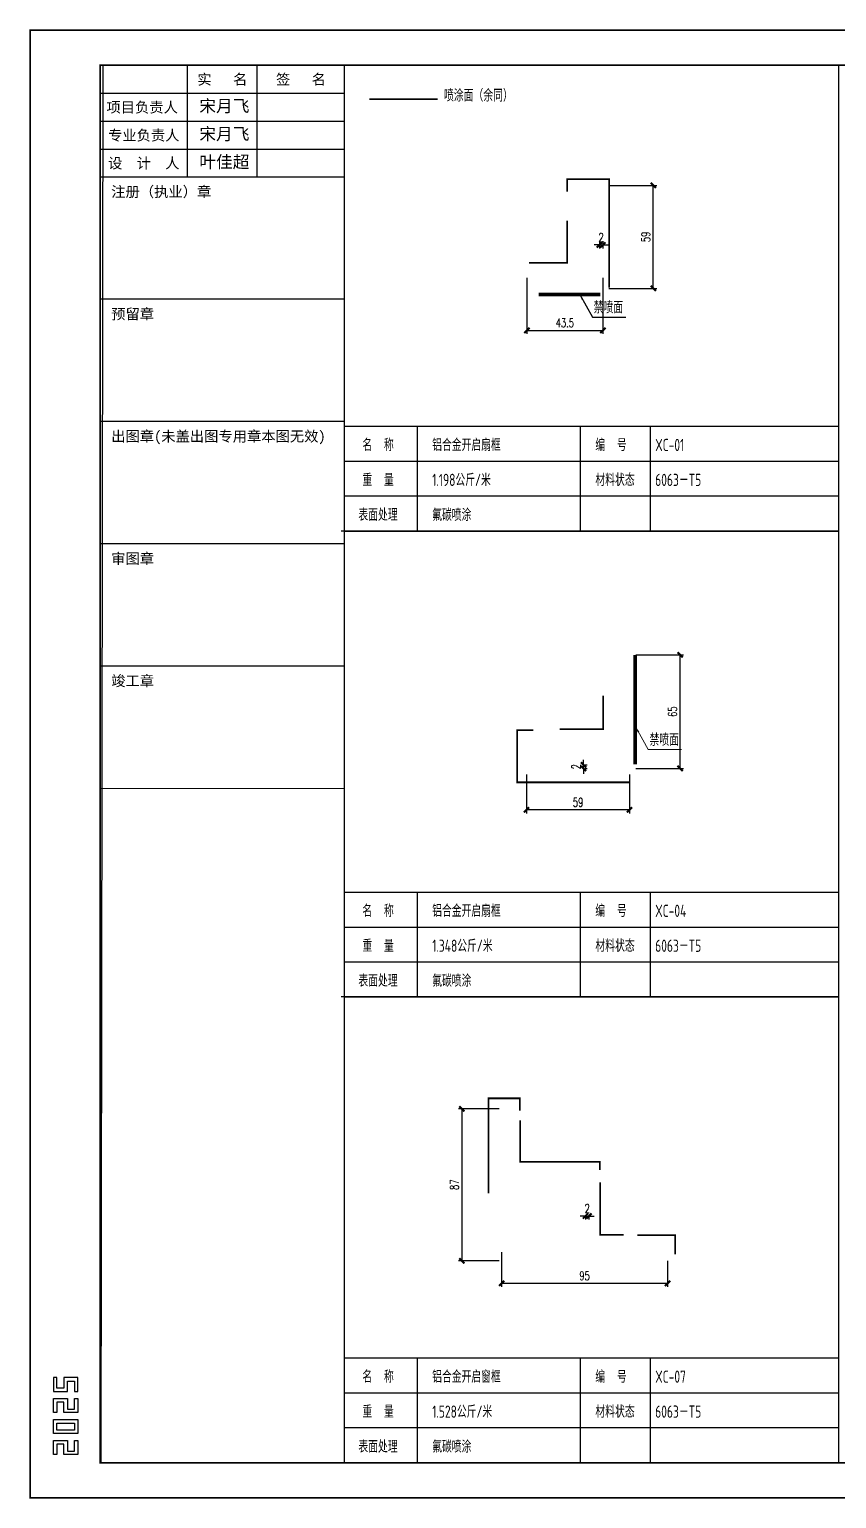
# Model space of a CAD drawing. Extents: x -51737 to 14768, y -80661 to -36245.
# Drawn here: x -51737 to -51275, y -80661 to -79820 of the extents above; entities that cross this region are included whole.
import ezdxf
from ezdxf.enums import TextEntityAlignment as Align

# ---------------------------------------------------------------- set-up
doc = ezdxf.new("R2010")
doc.units = 0
doc.linetypes.add('DASHED2', pattern=[9.525, 6.35, -3.175])
for name, color, linetype in [('0-cxFrame', 155, 'Continuous'), ('0-symbol', 71, 'Continuous'), ('0-text', 7, 'Continuous'), ('0-细实线', 6, 'Continuous'), ('DIM', 173, 'Continuous'), ('qianming', 155, 'Continuous'), ('TEXT', 7, 'Continuous')]:
    doc.layers.add(name, color=color, linetype=linetype)
doc.layers.add('0-cxText', color=131, linetype='Continuous', lineweight=25)
doc.layers.add('0-图框', color=7, linetype='Continuous', lineweight=20)
doc.styles.add('CHINESE', font='ros1.shx', dxfattribs={"width": 0.8, "bigfont": 'hztxt.shx'})
doc.styles.add('cx_biaoti', font='')
doc.styles.add('cx_tuming', font='simhei.ttf')
doc.styles.add('cx_tuqian1', font='')
doc.styles.add('DHTEXT-1', font='ROMANS.shx', dxfattribs={"width": 0.7, "bigfont": 'CHINESE.shx'})
doc.styles.add('图框宋体', font='', dxfattribs={"width": 0.75})
doc.styles.add('样式 1', font='romans.shx', dxfattribs={"width": 0.7, "bigfont": 'chinese.shx'})
doc.styles.add('黑体', font='simhei.ttf', dxfattribs={"height": 12})
doc.styles.get('cx_biaoti').set_extended_font_data('SimSun')
doc.styles.get('cx_tuqian1').set_extended_font_data('SimSun')
doc.styles.get('图框宋体').set_extended_font_data('SimSun')
doc.dimstyles.new('2', dxfattribs={"dimscale": 2, "dimtxt": 2.5, "dimasz": 1.6, "dimexe": 2, "dimexo": 1, "dimgap": 0.9, "dimtad": 1, "dimdec": 0, "dimzin": 12, "dimdsep": 46, "dimtxsty": 'DHTEXT-1', "dimblk": 'ARCHTICK', "dimcen": 2.5, "dimclrd": 256, "dimclre": 256, "dimclrt": 7, "dimadec": 0, "dimazin": 0, "dimtfac": 1, "dimtdec": 0, "dimtix": 1, "dimtmove": 2, "dimatfit": 3, "dimfxl": 0, "dimlwd": 9, "dimarcsym": 0})
doc.dimstyles.new('ZN2', dxfattribs={"dimscale": 2, "dimtxt": 2.5, "dimasz": 1.5, "dimexe": 1, "dimexo": 2, "dimgap": 0.9, "dimtad": 1, "dimdec": 1, "dimdsep": 46, "dimtxsty": 'DHTEXT-1', "dimblk": 'ARCHTICK', "dimcen": 2.5, "dimclrd": 173, "dimclre": 173, "dimclrt": 7, "dimazin": 2, "dimtfac": 1, "dimtdec": 1, "dimtix": 1, "dimtmove": 2, "dimatfit": 3, "dimfxl": 0, "dimtolj": 1, "dimtzin": 0, "dimarcsym": 0})

# ---------------------------------------------------------------- blocks, each defined once
blk = doc.blocks.new('zjcx_lan_xinxi(Dragon)')
for p, q in [((7000, -3200), (0, -3200)), ((7000, -6700), (0, -6700)), ((7000, -10200), (0, -10200)), ((7000, -13700), (0, -13700)), ((7000, -17200), (0, -17200))]:
    blk.add_line(p, q)
at = {"const_width": 25}
blk.add_lwpolyline([(0, -20700), (7000, -20700), (7000, 0), (0, 0)], close=True, dxfattribs=at)
for points in [[(2500, -3200), (2500, 0)], [(4500, -3200), (4500, 0)], [(0, -800), (7000, -800)], [(0, -1600), (7000, -1600)], [(0, -2400), (7000, -2400)]]:
    blk.add_lwpolyline(points)
for points in [[(7000, -3200), (7000, 0)], [(0, -3200), (7000, -3200)], [(0, -20700), (7000, -20700), (7000, -3200)], [(0, -20700), (7000, -20700)]]:
    blk.add_lwpolyline(points, dxfattribs=at)
at = {"style": '图框宋体'}
for s, p in [('实   名', (3500, -400)), ('签   名', (5750, -400)), ('项目负责人', (1204, -1200)), ('专业负责人', (1250, -2000)), ('设  计  人', (1250, -2800))]:
    blk.add_text(s, height=300, dxfattribs=at).set_placement(p, align=Align.MIDDLE)
for s, p in [('注册（执业）章', (318, -3771)), ('预留章', (318, -7271)), ('出图章(未盖出图专用章本图无效)', (318, -10771)), ('审图章', (318, -14271)), ('竣工章', (318, -17771))]:
    blk.add_text(s, height=300, dxfattribs=at).set_placement(p)
blk = doc.blocks.new('T-信息(Dragon)')
at = {"layer": '0-cxFrame'}
blk.add_blockref('zjcx_lan_xinxi(Dragon)', (0, 0), dxfattribs=at)
at = {"layer": 'qianming', "color": 3, "style": 'cx_biaoti'}
for s, p in [('宋月飞', (3558, -1166)), ('宋月飞', (3558, -1966)), ('叶佳超', (3558, -2766))]:
    blk.add_text(s, height=350, dxfattribs=at).set_placement(p, align=Align.MIDDLE_CENTER)
blk = doc.blocks.new('TK22.A2 L(Dragon)')
at = {"layer": '0-cxFrame', "color": 7, "const_width": 0.5}
blk.add_lwpolyline([(0, 0), (-594, 0), (-594, 420), (0, 420)], close=True, dxfattribs=at)
at = {"layer": '0-cxFrame', "const_width": 0.5}
blk.add_lwpolyline([(-80, 10), (-574, 10), (-574, 410), (-80, 410)], close=True, dxfattribs=at)
at = {"layer": 'Defpoints', "color": 2}
for points in [[(-586.37, 34.37), (-587.37, 34.37), (-587.37, 30.37), (-583.37, 30.37), (-583.37, 33.37), (-581.37, 33.37), (-581.37, 30.37), (-580.37, 30.37), (-580.37, 34.37), (-584.37, 34.37), (-584.37, 31.37), (-586.37, 31.37), (-586.37, 34.37)], [(-586.37, 24.37), (-587.37, 24.37), (-587.37, 28.37), (-583.37, 28.37), (-583.37, 25.37), (-581.37, 25.37), (-581.37, 28.37), (-580.37, 28.37), (-580.37, 24.37), (-584.37, 24.37), (-584.37, 27.37), (-586.37, 27.37), (-586.37, 24.37)], [(-586.37, 12.37), (-587.37, 12.37), (-587.37, 16.37), (-583.37, 16.37), (-583.37, 13.37), (-581.37, 13.37), (-581.37, 16.37), (-580.37, 16.37), (-580.37, 12.37), (-584.37, 12.37), (-584.37, 15.37), (-586.37, 15.37), (-586.37, 12.37)]]:
    blk.add_lwpolyline(points, dxfattribs=at)
for points in [[(-587.37, 18.37), (-587.37, 22.37), (-580.37, 22.37), (-580.37, 18.37)], [(-586.37, 19.37), (-586.37, 21.37), (-581.37, 21.37), (-581.37, 19.37)]]:
    blk.add_lwpolyline(points, close=True, dxfattribs=at)
at = {"layer": '0-cxFrame', "xscale": 0.01, "yscale": 0.01, "zscale": 0.01}
blk.add_blockref('T-信息(Dragon)', (-574, 410), dxfattribs=at)
at = {"style": '黑体', "flags": 4}
blk.add_attdef('图幅', text='', height=3.3, dxfattribs=at).set_placement((-40, 3), align=Align.RIGHT)
at = {"layer": '0-cxText', "flags": 4}
for tag, height, style, p in [('建设单位', 3.5, 'cx_tuming', (-45, 240)), ('项目名称', 3.5, 'cx_tuming', (-45, 210)), ('子项名称', 3.5, 'cx_tuming', (-45, 180)), ('工程编号', 3.3, 'cx_tuqian1', (-35, 165)), ('图名1', 3.5, 'cx_tuming', (-45, 87)), ('图名2', 3.5, 'cx_tuming', (-45, 79)), ('图名3', 3.5, 'cx_tuming', (-45, 71)), ('出图日期', 3.3, 'cx_tuqian1', (-39, 60)), ('专业', 3.3, 'cx_tuqian1', (-55, 52)), ('图号', 3.3, 'cx_tuqian1', (-55, 44)), ('版次', 3.3, 'cx_tuqian1', (-20, 44))]:
    blk.add_attdef(tag, text='', height=height, dxfattribs=dict(at, style=style)).set_placement(p, align=Align.MIDDLE)
at = {"layer": 'Defpoints', "color": 6, "flags": 4}
for tag, height, style, p in [('tufu', 3.3, '黑体', (-12, 12)), ('dwfname', 4, 'cx_tuqian1', (-80, 3))]:
    blk.add_attdef(tag, text='', height=height, dxfattribs=dict(at, style=style)).set_placement(p, align=Align.RIGHT)
blk = doc.blocks.new('_ArchTick')
at = {"color": 0, "linetype": 'ByBlock', "const_width": 0.4}
blk.add_lwpolyline([(-0.5, -0.5), (0.5, 0.5)], dxfattribs=at)
blk = doc.blocks.new('*D16')
at = {"layer": 'Defpoints', "color": 0, "ltscale": 20, "transparency": 16777216}
for p in [(-51452.38, -79957.91), (-51408.88, -79957.91), (-51408.88, -79991.9)]:
    blk.add_point(p, dxfattribs=at)
at = {"layer": 'DIM', "color": 173, "linetype": 'ByBlock', "lineweight": -2, "ltscale": 20, "transparency": 16777216}
for p, q in [((-51452.38, -79961.91), (-51452.38, -79993.9)), ((-51408.88, -79961.91), (-51408.88, -79993.9)), ((-51452.38, -79991.9), (-51408.88, -79991.9))]:
    blk.add_line(p, q, dxfattribs=at)
at = {"layer": 'DIM', "color": 173, "lineweight": -2, "ltscale": 20, "transparency": 16777216, "xscale": 3, "yscale": 3, "zscale": 3, "rotation": 180}
blk.add_blockref('_ArchTick', (-51452.38, -79991.9), dxfattribs=at)
at = {"layer": 'DIM', "color": 173, "lineweight": -2, "ltscale": 20, "transparency": 16777216, "xscale": 3, "yscale": 3, "zscale": 3}
blk.add_blockref('_ArchTick', (-51408.88, -79991.9), dxfattribs=at)
at = {"layer": 'DIM', "color": 7, "ltscale": 20, "transparency": 16777216, "insert": (-51430.63, -79987.6), "char_height": 5, "attachment_point": 5, "style": 'DHTEXT-1'}
blk.add_mtext('\\A1;43.5', dxfattribs=at)
blk = doc.blocks.new('*D17')
at = {"layer": 'Defpoints', "color": 0, "ltscale": 20, "transparency": 16777216}
for p in [(-51409.38, -79908.91), (-51380, -79908.91), (-51409.38, -79967.91)]:
    blk.add_point(p, dxfattribs=at)
at = {"layer": 'DIM', "color": 173, "linetype": 'ByBlock', "lineweight": -2, "ltscale": 20, "transparency": 16777216}
for p, q in [((-51405.38, -79908.91), (-51378, -79908.91)), ((-51380, -79967.91), (-51380, -79908.91)), ((-51405.38, -79967.91), (-51378, -79967.91))]:
    blk.add_line(p, q, dxfattribs=at)
at = {"layer": 'DIM', "color": 173, "lineweight": -2, "ltscale": 20, "transparency": 16777216, "xscale": 3, "yscale": 3, "zscale": 3}
for p, rotation in [((-51380, -79908.91), 90), ((-51380, -79967.91), 270)]:
    blk.add_blockref('_ArchTick', p, dxfattribs=dict(at, rotation=rotation))
at = {"layer": 'DIM', "color": 7, "ltscale": 20, "transparency": 16777216, "insert": (-51384.3, -79938.41), "char_height": 5, "attachment_point": 5, "rotation": 90, "style": 'DHTEXT-1'}
blk.add_mtext('\\A1;59', dxfattribs=at)
blk = doc.blocks.new('*D22')
at = {"layer": 'Defpoints', "color": 0, "ltscale": 20, "transparency": 16777216}
for p in [(-51452.56, -80242.17), (-51393.56, -80242.17), (-51452.56, -80266.38)]:
    blk.add_point(p, dxfattribs=at)
at = {"layer": 'DIM', "color": 173, "linetype": 'ByBlock', "lineweight": -2, "ltscale": 20, "transparency": 16777216}
for p, q in [((-51452.56, -80246.17), (-51452.56, -80268.38)), ((-51393.56, -80246.17), (-51393.56, -80268.38)), ((-51393.56, -80266.38), (-51452.56, -80266.38))]:
    blk.add_line(p, q, dxfattribs=at)
at = {"layer": 'DIM', "color": 173, "lineweight": -2, "ltscale": 20, "transparency": 16777216, "xscale": 3, "yscale": 3, "zscale": 3, "rotation": 180}
blk.add_blockref('_ArchTick', (-51452.56, -80266.38), dxfattribs=at)
at = {"layer": 'DIM', "color": 173, "lineweight": -2, "ltscale": 20, "transparency": 16777216, "xscale": 3, "yscale": 3, "zscale": 3}
blk.add_blockref('_ArchTick', (-51393.56, -80266.38), dxfattribs=at)
at = {"layer": 'DIM', "color": 7, "ltscale": 20, "transparency": 16777216, "insert": (-51423.06, -80262.08), "char_height": 5, "attachment_point": 5, "style": 'DHTEXT-1'}
blk.add_mtext('\\A1;59', dxfattribs=at)
blk = doc.blocks.new('*D23')
at = {"layer": 'Defpoints', "color": 0, "ltscale": 20, "transparency": 16777216}
for p in [(-51394.06, -80177.67), (-51364.67, -80177.67), (-51394.06, -80242.67)]:
    blk.add_point(p, dxfattribs=at)
at = {"layer": 'DIM', "color": 173, "linetype": 'ByBlock', "lineweight": -2, "ltscale": 20, "transparency": 16777216}
for p, q in [((-51390.06, -80177.67), (-51362.67, -80177.67)), ((-51364.67, -80242.67), (-51364.67, -80177.67)), ((-51390.06, -80242.67), (-51362.67, -80242.67))]:
    blk.add_line(p, q, dxfattribs=at)
at = {"layer": 'DIM', "color": 173, "lineweight": -2, "ltscale": 20, "transparency": 16777216, "xscale": 3, "yscale": 3, "zscale": 3}
for p, rotation in [((-51364.67, -80177.67), 90), ((-51364.67, -80242.67), 270)]:
    blk.add_blockref('_ArchTick', p, dxfattribs=dict(at, rotation=rotation))
at = {"layer": 'DIM', "color": 7, "ltscale": 20, "transparency": 16777216, "insert": (-51368.97, -80210.17), "char_height": 5, "attachment_point": 5, "rotation": 90, "style": 'DHTEXT-1'}
blk.add_mtext('\\A1;65', dxfattribs=at)
blk = doc.blocks.new('*D28')
at = {"layer": 'Defpoints', "color": 0, "ltscale": 20, "transparency": 16777216}
for p in [(-51466.83, -80515.47), (-51371.83, -80520.47), (-51371.83, -80537.4)]:
    blk.add_point(p, dxfattribs=at)
at = {"layer": 'DIM', "color": 173, "linetype": 'ByBlock', "lineweight": -2, "ltscale": 20, "transparency": 16777216}
for p, q in [((-51466.83, -80519.47), (-51466.83, -80539.4)), ((-51371.83, -80524.47), (-51371.83, -80539.4)), ((-51466.83, -80537.4), (-51371.83, -80537.4))]:
    blk.add_line(p, q, dxfattribs=at)
at = {"layer": 'DIM', "color": 173, "lineweight": -2, "ltscale": 20, "transparency": 16777216, "xscale": 3, "yscale": 3, "zscale": 3, "rotation": 180}
blk.add_blockref('_ArchTick', (-51466.83, -80537.4), dxfattribs=at)
at = {"layer": 'DIM', "color": 173, "lineweight": -2, "ltscale": 20, "transparency": 16777216, "xscale": 3, "yscale": 3, "zscale": 3}
blk.add_blockref('_ArchTick', (-51371.83, -80537.4), dxfattribs=at)
at = {"layer": 'DIM', "color": 7, "ltscale": 20, "transparency": 16777216, "insert": (-51419.33, -80533.1), "char_height": 5, "attachment_point": 5, "style": 'DHTEXT-1'}
blk.add_mtext('\\A1;95', dxfattribs=at)
blk = doc.blocks.new('*D29')
at = {"layer": 'Defpoints', "color": 0, "ltscale": 20, "transparency": 16777216}
for p in [(-51464.33, -80437.47), (-51489.59, -80524.47), (-51464.33, -80524.47)]:
    blk.add_point(p, dxfattribs=at)
at = {"layer": 'DIM', "color": 173, "linetype": 'ByBlock', "lineweight": -2, "ltscale": 20, "transparency": 16777216}
for p, q in [((-51468.33, -80437.47), (-51491.59, -80437.47)), ((-51489.59, -80437.47), (-51489.59, -80524.47)), ((-51468.33, -80524.47), (-51491.59, -80524.47))]:
    blk.add_line(p, q, dxfattribs=at)
at = {"layer": 'DIM', "color": 173, "lineweight": -2, "ltscale": 20, "transparency": 16777216, "xscale": 3, "yscale": 3, "zscale": 3}
for p, rotation in [((-51489.59, -80437.47), 90), ((-51489.59, -80524.47), 270)]:
    blk.add_blockref('_ArchTick', p, dxfattribs=dict(at, rotation=rotation))
at = {"layer": 'DIM', "color": 7, "ltscale": 20, "transparency": 16777216, "insert": (-51493.89, -80480.97), "char_height": 5, "attachment_point": 5, "rotation": 90, "style": 'DHTEXT-1'}
blk.add_mtext('\\A1;87', dxfattribs=at)
blk = doc.blocks.new('*D58')
at = {"layer": 'Defpoints', "color": 0, "ltscale": 20, "transparency": 16777216}
for p in [(-51410.88, -79936.91), (-51408.88, -79936.91), (-51408.88, -79943.04)]:
    blk.add_point(p, dxfattribs=at)
at = {"layer": 'DIM', "color": 173, "linetype": 'ByBlock', "lineweight": -2, "ltscale": 20, "transparency": 16777216}
for p, q in [((-51410.88, -79943.04), (-51413.88, -79943.04)), ((-51410.88, -79940.91), (-51410.88, -79945.04)), ((-51410.88, -79943.04), (-51408.88, -79943.04)), ((-51408.88, -79940.91), (-51408.88, -79945.04)), ((-51408.88, -79943.04), (-51405.88, -79943.04))]:
    blk.add_line(p, q, dxfattribs=at)
at = {"layer": 'DIM', "color": 173, "lineweight": -2, "ltscale": 20, "transparency": 16777216, "xscale": 3, "yscale": 3, "zscale": 3}
blk.add_blockref('_ArchTick', (-51410.88, -79943.04), dxfattribs=at)
at = {"layer": 'DIM', "color": 173, "lineweight": -2, "ltscale": 20, "transparency": 16777216, "xscale": 3, "yscale": 3, "zscale": 3, "rotation": 180}
blk.add_blockref('_ArchTick', (-51408.88, -79943.04), dxfattribs=at)
at = {"layer": 'DIM', "color": 7, "ltscale": 20, "transparency": 16777216, "insert": (-51409.88, -79938.74), "char_height": 5, "attachment_point": 5, "style": 'DHTEXT-1'}
blk.add_mtext('\\A1;2', dxfattribs=at)
blk = doc.blocks.new('*D61')
at = {"layer": 'Defpoints', "color": 0, "ltscale": 20, "transparency": 16777216}
for p in [(-51423.06, -80240.67), (-51423.06, -80242.67), (-51419.95, -80240.67)]:
    blk.add_point(p, dxfattribs=at)
at = {"layer": 'DIM', "color": 173, "linetype": 'ByBlock', "lineweight": -2, "ltscale": 20, "transparency": 16777216}
for p, q in [((-51419.95, -80240.67), (-51419.95, -80237.67)), ((-51419.95, -80242.67), (-51419.95, -80240.67)), ((-51419.95, -80242.67), (-51419.95, -80245.67)), ((-51419.06, -80240.67), (-51417.95, -80240.67)), ((-51419.06, -80242.67), (-51417.95, -80242.67))]:
    blk.add_line(p, q, dxfattribs=at)
at = {"layer": 'DIM', "color": 173, "lineweight": -2, "ltscale": 20, "transparency": 16777216, "xscale": 3, "yscale": 3, "zscale": 3}
for p, rotation in [((-51419.95, -80240.67), 270), ((-51419.95, -80242.67), 90)]:
    blk.add_blockref('_ArchTick', p, dxfattribs=dict(at, rotation=rotation))
at = {"layer": 'DIM', "color": 7, "ltscale": 20, "transparency": 16777216, "insert": (-51424.25, -80241.67), "char_height": 5, "attachment_point": 5, "rotation": 90, "style": 'DHTEXT-1'}
blk.add_mtext('\\A1;2', dxfattribs=at)
blk = doc.blocks.new('*D64')
at = {"layer": 'Defpoints', "color": 0, "ltscale": 20, "transparency": 16777216}
for p in [(-51418.83, -80494.92), (-51416.83, -80494.92), (-51416.83, -80498.88)]:
    blk.add_point(p, dxfattribs=at)
at = {"layer": 'DIM', "color": 173, "linetype": 'ByBlock', "lineweight": -2, "ltscale": 20, "transparency": 16777216}
for p, q in [((-51418.83, -80498.88), (-51421.83, -80498.88)), ((-51418.83, -80498.88), (-51416.83, -80498.88)), ((-51418.83, -80498.92), (-51418.83, -80500.88)), ((-51416.83, -80498.88), (-51413.83, -80498.88)), ((-51416.83, -80498.92), (-51416.83, -80500.88))]:
    blk.add_line(p, q, dxfattribs=at)
at = {"layer": 'DIM', "color": 173, "lineweight": -2, "ltscale": 20, "transparency": 16777216, "xscale": 3, "yscale": 3, "zscale": 3}
blk.add_blockref('_ArchTick', (-51418.83, -80498.88), dxfattribs=at)
at = {"layer": 'DIM', "color": 173, "lineweight": -2, "ltscale": 20, "transparency": 16777216, "xscale": 3, "yscale": 3, "zscale": 3, "rotation": 180}
blk.add_blockref('_ArchTick', (-51416.83, -80498.88), dxfattribs=at)
at = {"layer": 'DIM', "color": 7, "ltscale": 20, "transparency": 16777216, "insert": (-51417.83, -80494.58), "char_height": 5, "attachment_point": 5, "style": 'DHTEXT-1'}
blk.add_mtext('\\A1;2', dxfattribs=at)

msp = doc.modelspace()

# ---------------------------------------------------------------- linework, layer by layer
at = {"layer": '0-symbol'}
for p, q in [((-51515.19, -80046.8), (-51515.19, -80106.8)), ((-51421.8, -80046.8), (-51421.8, -80106.8)), ((-51381.8, -80046.8), (-51381.8, -80106.8)), ((-51556.71, -80066.8), (-51274.04, -80066.8)), ((-51274.04, -80086.8), (-51556.71, -80086.8)), ((-51276.04, -80106.8), (-51558.71, -80106.8)), ((-51515.19, -80313.47), (-51515.19, -80373.47)), ((-51421.8, -80313.47), (-51421.8, -80373.47)), ((-51381.8, -80313.47), (-51381.8, -80373.47)), ((-51556.71, -80333.47), (-51274.04, -80333.47)), ((-51274.04, -80353.47), (-51556.71, -80353.47)), ((-51276.04, -80373.47), (-51558.71, -80373.47)), ((-51515.19, -80580.13), (-51515.19, -80640.13)), ((-51421.8, -80580.13), (-51421.8, -80640.13)), ((-51381.8, -80580.13), (-51381.8, -80640.13)), ((-51556.71, -80600.13), (-51274.04, -80600.13)), ((-51274.04, -80620.13), (-51556.71, -80620.13)), ((-51276.04, -80640.13), (-51558.71, -80640.13))]:
    msp.add_line(p, q, dxfattribs=at)
for points in [[(-50708.71, -79840.13), (-51695.21, -79840.13), (-51696.21, -80640.13), (-50709.71, -80640.13)], [(-51274.04, -80106.8), (-51556.71, -80106.8), (-51556.71, -79840.13), (-51274.04, -79840.13)], [(-51556.71, -80046.8), (-51274.04, -80046.8), (-51274.04, -80106.8), (-51556.71, -80106.8)], [(-51274.04, -80373.47), (-51556.71, -80373.47), (-51556.71, -80106.8), (-51274.04, -80106.8)], [(-51556.71, -80313.47), (-51274.04, -80313.47), (-51274.04, -80373.47), (-51556.71, -80373.47)], [(-51274.04, -80640.13), (-51556.71, -80640.13), (-51556.71, -80373.47), (-51274.04, -80373.47)], [(-51556.71, -80580.13), (-51274.04, -80580.13), (-51274.04, -80640.13), (-51556.71, -80640.13)]]:
    msp.add_lwpolyline(points, close=True, dxfattribs=at)
at = {"layer": '0-细实线', "color": 3, "linetype": 'DASHED2', "ltscale": 0.5, "const_width": 1}
for points in [[(-51542.5, -79859.56), (-51503.53, -79859.56)], [(-51429.28, -79912.56), (-51429.28, -79905.32), (-51405.22, -79905.32), (-51405.22, -79967.54)], [(-51451.15, -79953.2), (-51429.28, -79953.2), (-51429.28, -79929.19)], [(-51433.63, -80220.22), (-51408.77, -80220.22), (-51408.77, -80201.03)], [(-51393.56, -80250.64), (-51457.93, -80250.64), (-51457.93, -80220.8), (-51448.74, -80220.8)], [(-51474.34, -80485.8), (-51474.34, -80431.49), (-51456.36, -80431.49), (-51456.36, -80438.53)], [(-51456.23, -80444.05), (-51456.23, -80467.92), (-51410.58, -80467.92), (-51410.58, -80472.47)], [(-51410.46, -80479.51), (-51410.46, -80509.65), (-51397.01, -80509.65)], [(-51389.22, -80509.78), (-51367.46, -80509.78), (-51367.46, -80520.73)]]:
    msp.add_lwpolyline(points, dxfattribs=at)
at = {"layer": '0-细实线', "color": 2, "ltscale": 100, "const_width": 2}
for points in [[(-51410.37, -79971.42), (-51445.67, -79971.42)], [(-51390.41, -80240.37), (-51390.41, -80177.67)]]:
    msp.add_lwpolyline(points, dxfattribs=at)

# ---------------------------------------------------------------- block references
at = {"layer": '0-cxFrame', "xscale": 2, "yscale": 2, "zscale": 2}
msp.add_blockref('TK22.A2 L(Dragon)', (-50548.71, -80660.13), dxfattribs=at)

# ---------------------------------------------------------------- texts
at = {"layer": '0-text', "color": 3, "style": 'CHINESE', "width": 0.8}
for s, p in [('铝合金开启扇框', (-51506.57, -80057.51, 0)), ('XC-01', (-51378.92, -80057.51)), ('1.198公斤/米', (-51506.57, -80077.51, 0)), ('6063－T5', (-51378.92, -80077.51, 0)), ('氟碳喷涂', (-51506.57, -80097.51, 0)), ('铝合金开启扇框', (-51506.57, -80324.17, 0)), ('XC-04', (-51378.92, -80324.17)), ('1.348公斤/米', (-51506.57, -80344.17, 0)), ('6063－T5', (-51378.92, -80344.17, 0)), ('氟碳喷涂', (-51506.57, -80364.17, 0)), ('铝合金开启窗框', (-51506.57, -80590.84, 0)), ('XC-07', (-51378.92, -80590.84)), ('1.528公斤/米 ', (-51506.57, -80610.84, 0)), ('6063－T5', (-51378.92, -80610.84, 0)), ('氟碳喷涂', (-51506.57, -80630.84, 0))]:
    msp.add_text(s, height=7, dxfattribs=at).set_placement(p, align=Align.MIDDLE_LEFT)
at = {"layer": '0-图框', "style": '样式 1', "width": 0.7}
for s, p in [('名  称', (-51546.57, -80057.51)), ('编  号', (-51413.18, -80057.51)), ('重  量', (-51546.57, -80077.51)), ('材料状态', (-51413.18, -80077.51)), ('表面处理', (-51548.88, -80097.51)), ('名  称', (-51546.57, -80324.17)), ('编  号', (-51413.18, -80324.17)), ('重  量', (-51546.57, -80344.17)), ('材料状态', (-51413.18, -80344.17)), ('表面处理', (-51548.88, -80364.17)), ('名  称', (-51546.57, -80590.84)), ('编  号', (-51413.18, -80590.84)), ('重  量', (-51546.57, -80610.84)), ('材料状态', (-51413.18, -80610.84)), ('表面处理', (-51548.88, -80630.84))]:
    msp.add_text(s, height=7, dxfattribs=at).set_placement(p, align=Align.MIDDLE_LEFT)
at = {"layer": 'TEXT', "color": 2, "style": '样式 1', "width": 0.7}
for s, p in [('喷涂面（余同）', (-51480.15, -79863.04)), ('禁喷面', (-51405.71, -79984.34)), ('禁喷面', (-51373.73, -80231.85))]:
    msp.add_text(s, height=7, dxfattribs=at).set_placement(p, align=Align.BOTTOM_CENTER)

# ---------------------------------------------------------------- dimensions: what is measured, and where the dimension line sits
at = {"layer": 'DIM', "ltscale": 20}
for base, p1, p2, picture, middle in [((-51380, -79908.91), (-51409.38, -79967.91), (-51409.38, -79908.91), '*D17', (-51384.3, -79938.41)), ((-51364.67, -80177.67), (-51394.06, -80242.67), (-51394.06, -80177.67), '*D23', (-51368.97, -80210.17)), ((-51419.95, -80240.67), (-51423.06, -80242.67), (-51423.06, -80240.67), '*D61', (-51424.25, -80241.67)), ((-51489.59, -80524.47), (-51464.33, -80437.47), (-51464.33, -80524.47), '*D29', (-51493.89, -80480.97))]:
    dim = msp.add_linear_dim(base=base, p1=p1, p2=p2, angle=90, dimstyle='ZN2', dxfattribs=at)
    dim.commit()
    dim.dimension.update_dxf_attribs({"geometry": picture, "text_midpoint": middle})
for base, p1, p2, picture, middle in [((-51408.88, -79943.04), (-51410.88, -79936.91), (-51408.88, -79936.91), '*D58', (-51409.88, -79938.74)), ((-51408.88, -79991.9), (-51452.38, -79957.91), (-51408.88, -79957.91), '*D16', (-51430.63, -79987.6)), ((-51452.56, -80266.38), (-51393.56, -80242.17), (-51452.56, -80242.17), '*D22', (-51423.06, -80262.08)), ((-51416.83, -80498.88), (-51418.83, -80494.92), (-51416.83, -80494.92), '*D64', (-51417.83, -80494.58)), ((-51371.83, -80537.4), (-51466.83, -80515.47), (-51371.83, -80520.47), '*D28', (-51419.33, -80533.1))]:
    dim = msp.add_linear_dim(base=base, p1=p1, p2=p2, dimstyle='ZN2', dxfattribs=at)
    dim.commit()
    dim.dimension.update_dxf_attribs({"geometry": picture, "text_midpoint": middle})

# ---------------------------------------------------------------- leaders
msp.add_leader([(-51422.04, -79971.46), (-51414.86, -79984.34), (-51395.77, -79984.34)], dimstyle='ZN2', dxfattribs=at)
at = {"layer": 'DIM', "ltscale": 30}
msp.add_leader([(-51390.06, -80218.97), (-51382.88, -80231.85), (-51363.8, -80231.85)], dimstyle='2', override={"dimfxl": 0, "dimarcsym": 1}, dxfattribs=at)

doc.saveas('drawing.dxf')
